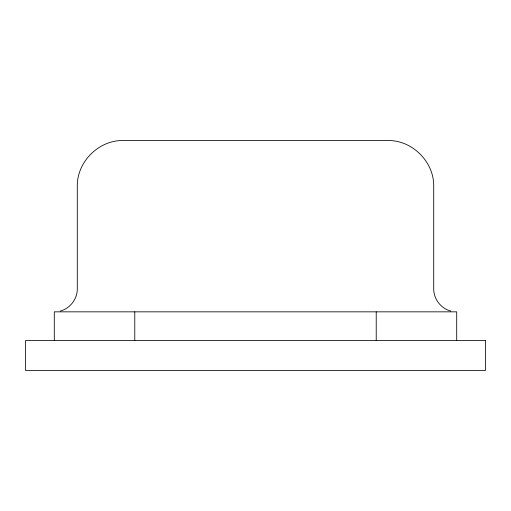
<?xml version="1.0" encoding="UTF-8"?>
<svg xmlns="http://www.w3.org/2000/svg" width="511" height="511" viewBox="0 0 511 511"><rect width="100%" height="100%" fill="white"/><g stroke="black" fill="none" stroke-linecap="round" stroke-linejoin="round"><path stroke-width="0.77" d="M60.247 311.052C70.071 308.535 77.404 298.986 77.289 288.843L77.289 186.515C76.771 161.936 98.7 140.008 123.279 140.525L387.721 140.525C412.3 140.008 434.229 161.936 433.711 186.515L433.711 288.843C433.596 298.986 440.929 308.535 450.753 311.052M456.706 340.582L456.706 311.838L54.294 311.838L54.294 340.582M376.224 311.838L376.224 340.582M134.776 311.838L134.776 340.582M485.45 340.582L25.55 340.582L25.55 370.475L485.45 370.475L485.45 340.582"/></g></svg>
